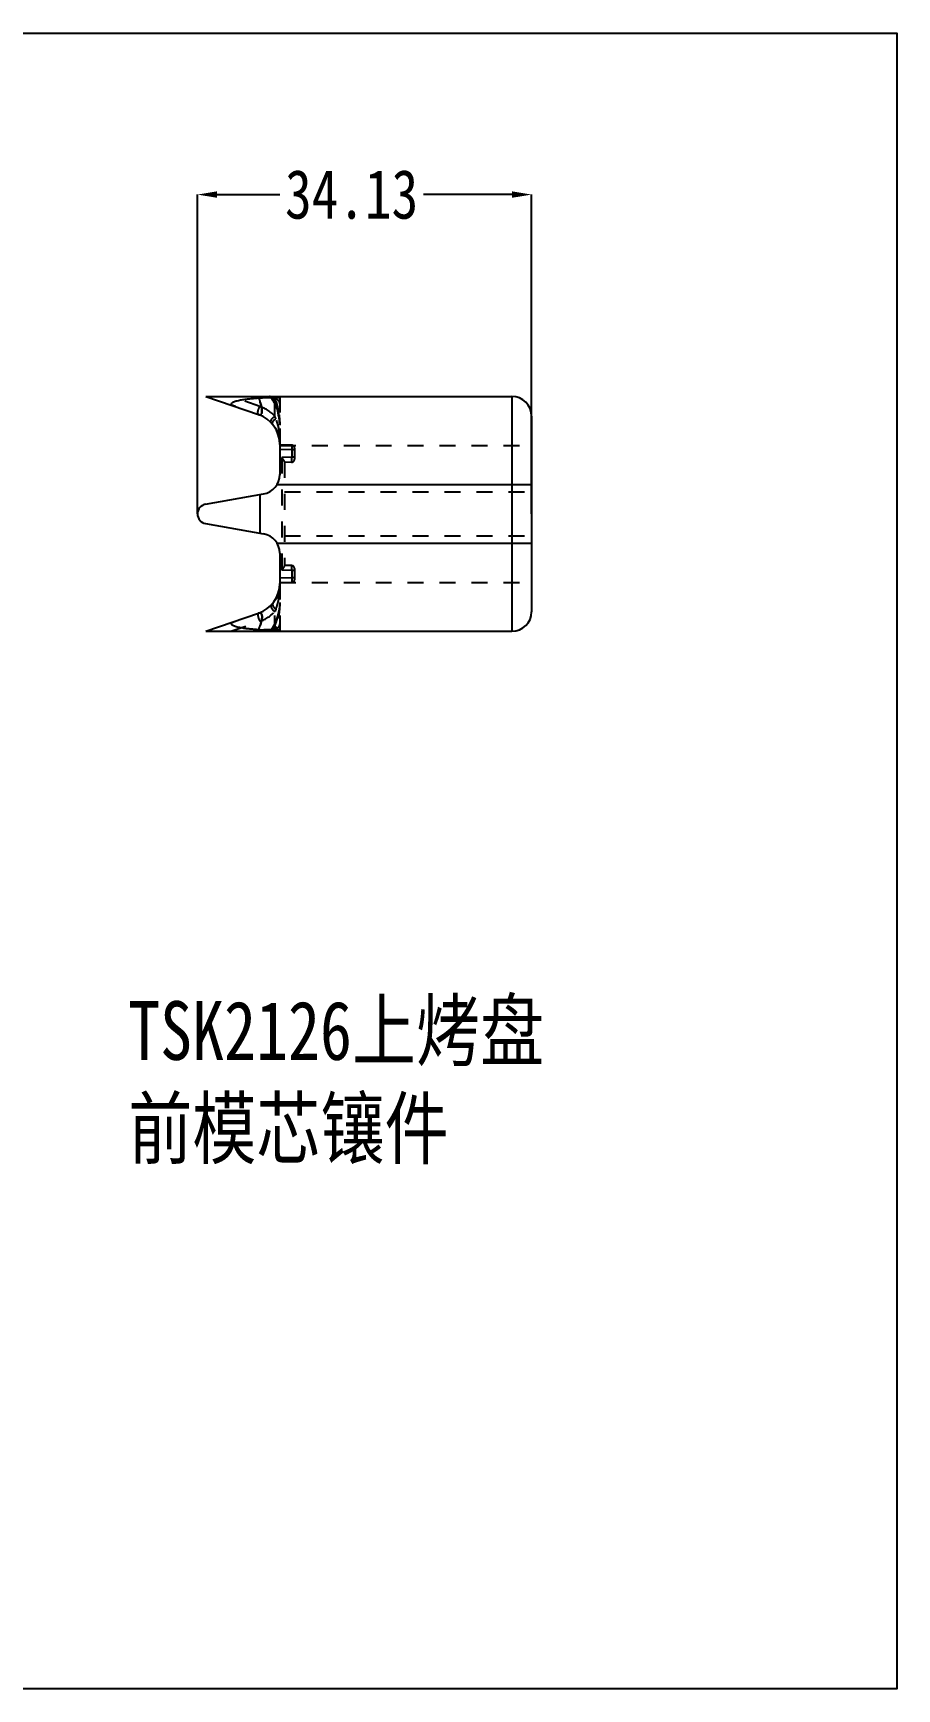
# Model space of a CAD drawing. Header units: millimetres. Extents: x 2141 to 4292, y -4498 to 2648.
# Drawn here: x 3385.8 to 3474, y -4312.9 to -4143.7 of the extents above; entities that cross this region are included whole.
import ezdxf

# ---------------------------------------------------------------- set-up
doc = ezdxf.new("R2010")
doc.units = ezdxf.units.MM
doc.header["$LTSCALE"] = 16.335
doc.header["$PDMODE"] = 3
doc.header["$PDSIZE"] = 0.3125
doc.linetypes.add('HIDDEN', pattern=[0.2, 0.1, -0.1])
doc.layers.get('0').update_dxf_attribs({"linetype": 'CONTINUOUS'})
doc.layers.get('Defpoints').update_dxf_attribs({"linetype": 'CONTINUOUS'})
doc.layers.add('DEFAULT_2', color=8, linetype='HIDDEN')
doc.layers.add('dim', color=82, linetype='CONTINUOUS', lineweight=9)
doc.styles.get("Standard").update_dxf_attribs({"font": 'txt', "width": 0.8})
doc.dimstyles.new('副本 STANDARD', dxfattribs={"dimtxt": 6, "dimasz": 4, "dimexe": 0, "dimexo": 0, "dimgap": 0, "dimtad": 0, "dimdsep": 46, "dimlunit": 6, "dimtxsty": 'Standard', "dimcen": 0, "dimclrd": 4, "dimclre": 4, "dimclrt": 6, "dimazin": 2, "dimtfac": 2, "dimtofl": 0, "dimtmove": 1, "dimatfit": 3, "dimfxl": 0, "dimtolj": 1, "dimtzin": 0, "dimarcsym": 0})

# ---------------------------------------------------------------- blocks, each defined once
blk = doc.blocks.new('*D486')
at = {"layer": 'Defpoints', "color": 0}
for p in [(3402.58, -4160.23), (3402.58, -4192.86), (3436.71, -4192.86)]:
    blk.add_point(p, dxfattribs=at)
at = {"layer": 'dim', "color": 4, "lineweight": -2}
for p, q in [((3402.58, -4192.86), (3402.58, -4160.23)), ((3404.58, -4160.23), (3411, -4160.23)), ((3434.71, -4160.23), (3425.66, -4160.23)), ((3436.71, -4192.86), (3436.71, -4160.23))]:
    blk.add_line(p, q, dxfattribs=at)
at = {"layer": 'dim', "color": 4}
for points in [[(3404.58, -4159.9), (3404.58, -4160.56), (3402.58, -4160.23)], [(3434.71, -4159.9), (3434.71, -4160.56), (3436.71, -4160.23)]]:
    blk.add_solid(points, dxfattribs=at)
at = {"layer": 'dim', "color": 6, "insert": (3418.33, -4160.23), "char_height": 5, "attachment_point": 5}
blk.add_mtext('\\A1;34.13', dxfattribs=at)

msp = doc.modelspace()

# ---------------------------------------------------------------- linework, layer by layer
at = {"color": 7, "linetype": 'Continuous'}
for p, q in [((3403.419, -4180.856), (3434.712, -4180.856)), ((3403.419, -4180.856), (3408.814, -4182.714)), ((3408.387, -4180.856), (3408.769, -4180.988)), ((3408.814, -4180.856), (3408.814, -4181.003)), ((3434.712, -4180.856), (3434.712, -4204.856)), ((3436.712, -4182.856), (3436.712, -4202.856)), ((3410.983, -4185.755), (3410.983, -4188.845)), ((3410.71, -4189.856), (3436.712, -4189.856)), ((3403.41, -4191.867), (3409.322, -4190.824)), ((3408.973, -4194.827), (3408.973, -4190.886)), ((3403.41, -4193.846), (3409.322, -4194.888)), ((3410.71, -4195.856), (3436.712, -4195.856)), ((3410.983, -4196.868), (3410.983, -4199.958)), ((3403.419, -4204.856), (3408.814, -4202.999)), ((3403.419, -4204.856), (3434.712, -4204.856)), ((3408.769, -4204.725), (3408.387, -4204.856)), ((3408.814, -4204.709), (3408.814, -4204.856))]:
    msp.add_line(p, q, dxfattribs=at)
msp.add_lwpolyline([(3292.321, -4143.733), (3474.036, -4143.733), (3474.036, -4312.912), (3292.321, -4312.912)], close=True)
for centre, radius, start, end in [((3407.612, -4162.622), 18.432, 273.75906, 274.2282), ((3434.712, -4182.856), 2, 0, 90), ((3407.767, -4185.755), 3.216, 0, 71), ((3408.973, -4188.845), 2.01, 280.28316, 0), ((3403.585, -4192.856), 1.005, 99.99634, 260.00605), ((3408.973, -4196.868), 2.01, 0, 79.73335), ((3407.767, -4199.958), 3.216, 289, 0), ((3434.712, -4202.856), 2, 270, 0), ((3407.616, -4223.029), 18.37, 85.77084, 86.24085)]:
    msp.add_arc(centre, radius, start, end, dxfattribs=at)
for points, knots in [([(3406.447, -4181.899), (3406.378, -4181.875), (3406.279, -4181.838), (3406.165, -4181.77), (3406.09, -4181.709), (3406.033, -4181.597), (3406.134, -4181.48), (3406.271, -4181.407), (3406.449, -4181.341), (3406.65, -4181.285), (3406.866, -4181.237), (3407.093, -4181.195), (3407.408, -4181.147), (3407.814, -4181.097), (3408.312, -4181.05), (3408.648, -4181.025), (3408.818, -4181.014)], [0, 0, 0, 0, 0.0647376, 0.0926299, 0.1163823, 0.1516855, 0.1875432, 0.2356864, 0.2922292, 0.3541929, 0.4197862, 0.4878712, 0.5578244, 0.7017408, 0.8494915, 1, 1, 1, 1]), ([(3408.971, -4181.003), (3409.307, -4180.978), (3409.775, -4180.93), (3410.344, -4180.872), (3410.578, -4180.856), (3410.68, -4180.856)], [0, 0, 0, 0, 0.5897264, 0.821791, 1, 1, 1, 1]), ([(3408.818, -4204.699), (3408.648, -4204.687), (3408.312, -4204.663), (3407.813, -4204.616), (3407.407, -4204.566), (3407.091, -4204.517), (3406.865, -4204.475), (3406.648, -4204.427), (3406.448, -4204.371), (3406.271, -4204.305), (3406.131, -4204.231), (3406.051, -4204.135), (3406.061, -4204.05), (3406.103, -4203.994), (3406.166, -4203.942), (3406.28, -4203.875), (3406.378, -4203.837), (3406.447, -4203.814)], [0, 0, 0, 0, 0.1504785, 0.2981937, 0.4420695, 0.5119979, 0.5800632, 0.6455988, 0.7075202, 0.7640418, 0.8118494, 0.8477257, 0.8641031, 0.8835878, 0.9075861, 0.935557, 1, 1, 1, 1]), ([(3410.68, -4204.856), (3410.578, -4204.856), (3410.344, -4204.841), (3409.775, -4204.783), (3409.307, -4204.734), (3408.971, -4204.709)], [0, 0, 0, 0, 0.1782183, 0.4102834, 1, 1, 1, 1])]:
    msp.add_open_spline(points, degree=3, knots=knots, dxfattribs=at)
at = {"layer": 'DEFAULT_2', "color": 8, "linetype": 'HIDDEN'}
for p, q in [((3408.964, -4181.883), (3405.981, -4180.856)), ((3408.769, -4180.988), (3408.814, -4181.003)), ((3410.983, -4181.003), (3408.82, -4181.003)), ((3409.931, -4180.862), (3410.131, -4181.069)), ((3410.131, -4181.069), (3410.132, -4181.07)), ((3410.276, -4181.268), (3410.277, -4181.268)), ((3410.493, -4182.885), (3410.493, -4180.856)), ((3410.983, -4180.856), (3410.983, -4185.755)), ((3410.865, -4182.758), (3410.864, -4182.756)), ((3410.919, -4182.983), (3410.865, -4182.758)), ((3412.201, -4185.829), (3410.983, -4185.786)), ((3410.983, -4185.856), (3436.712, -4185.856)), ((3412.201, -4186.328), (3410.983, -4186.286)), ((3412.201, -4187.073), (3411.196, -4187.108)), ((3411.196, -4187.108), (3411.196, -4198.605)), ((3412.201, -4186.328), (3412.201, -4187.073)), ((3412.49, -4186.328), (3412.201, -4186.328)), ((3412.49, -4187.073), (3412.201, -4187.073)), ((3412.49, -4186.129), (3412.49, -4187.273)), ((3410.983, -4188.847), (3410.983, -4188.849)), ((3411.485, -4187.551), (3411.485, -4198.161)), ((3412.201, -4187.573), (3411.485, -4187.598)), ((3403.41, -4191.867), (3403.41, -4191.867)), ((3409.331, -4190.823), (3409.331, -4190.823)), ((3411.485, -4190.606), (3436.712, -4190.606)), ((3403.41, -4193.846), (3403.41, -4193.846)), ((3409.322, -4194.888), (3409.331, -4194.89)), ((3411.485, -4195.106), (3436.712, -4195.106)), ((3412.201, -4198.64), (3411.196, -4198.605)), ((3412.201, -4198.14), (3411.485, -4198.115)), ((3412.201, -4198.64), (3412.201, -4199.384)), ((3412.49, -4198.64), (3412.201, -4198.64)), ((3412.49, -4198.44), (3412.49, -4199.584)), ((3412.201, -4199.384), (3410.983, -4199.427)), ((3410.983, -4199.856), (3436.712, -4199.856)), ((3412.201, -4199.884), (3410.983, -4199.926)), ((3410.983, -4199.958), (3410.983, -4204.856)), ((3412.49, -4199.384), (3412.201, -4199.384)), ((3405.981, -4204.856), (3408.964, -4203.829)), ((3410.493, -4204.856), (3410.493, -4202.827)), ((3408.814, -4204.709), (3408.769, -4204.725)), ((3410.983, -4204.709), (3408.821, -4204.709)), ((3410.131, -4204.644), (3409.931, -4204.851)), ((3410.13, -4204.645), (3410.131, -4204.644))]:
    msp.add_line(p, q, dxfattribs=at)
for points in [[(3410.131, -4181.069), (3410.223, -4181.187), (3410.277, -4181.268)], [(3410.277, -4181.269), (3410.412, -4181.505), (3410.603, -4181.918)], [(3410.603, -4181.918), (3410.772, -4182.402), (3410.864, -4182.756)], [(3410.865, -4182.758), (3410.907, -4182.967), (3410.982, -4183.726), (3410.983, -4183.802)], [(3410.983, -4201.909), (3410.982, -4201.98), (3410.925, -4202.638), (3410.799, -4203.218), (3410.633, -4203.719), (3410.441, -4204.151), (3410.277, -4204.444)], [(3410.278, -4204.443), (3410.263, -4204.465), (3410.172, -4204.595), (3410.131, -4204.644)]]:
    msp.add_lwpolyline(points, dxfattribs=at)
for centre, radius, start, end in [((3399.526, -4184.85), 10.053, 22.20353, 22.43141), ((3407.754, -4185.399), 3.718, 42.53927, 71.00072), ((3407.632, -4183.613), 3.814, 45.79149, 46.28412), ((3408.091, -4182.193), 2.515, 28.2385, 29.59582), ((3407.475, -4183.773), 4.038, 43.95071, 45.7776), ((3410.301, -4180.777), 0.358, 269.11228, 274.43238), ((3407.599, -4183.658), 3.87, 41.57909, 44.00195), ((3402.303, -4183.941), 8.687, 8.1314, 11.70938), ((3402.544, -4183.905), 8.443, 7.84282, 8.11601), ((3411.275, -4185.495), 0.301, 184.23726, 194.51052), ((3412.19, -4186.129), 0.3, 0, 88), ((3412.19, -4187.273), 0.3, 272, 0), ((3412.19, -4198.44), 0.3, 0, 88), ((3411.275, -4200.218), 0.301, 165.48951, 175.76274), ((3412.19, -4199.584), 0.3, 272, 0), ((3407.754, -4200.313), 3.718, 288.99931, 317.46084), ((3401.769, -4201.73), 7.649, 337.16496, 337.50715), ((3407.632, -4202.099), 3.814, 313.71586, 314.2075), ((3408.096, -4203.522), 2.509, 330.40265, 331.76495), ((3407.478, -4201.943), 4.034, 314.22085, 316.02573), ((3410.297, -4204.953), 0.375, 86.16061, 89.65982), ((3407.595, -4202.051), 3.874, 315.9746, 318.42054)]:
    msp.add_arc(centre, radius, start, end, dxfattribs=at)
for points, knots in [([(3408.798, -4182.239), (3408.827, -4182.143), (3408.877, -4182.02), (3408.946, -4181.909), (3408.964, -4181.883)], [0, 0, 0, 0, 0.7642571, 1, 1, 1, 1]), ([(3408.814, -4182.714), (3408.857, -4182.729), (3408.943, -4182.75), (3409.081, -4182.701), (3409.159, -4182.545), (3409.174, -4182.322), (3409.144, -4182.033), (3409.04, -4181.582), (3408.913, -4181.241), (3408.818, -4181.014)], [0, 0, 0, 0, 0.0677999, 0.1279376, 0.2015076, 0.3113324, 0.4597975, 0.6328525, 1, 1, 1, 1]), ([(3408.833, -4181.051), (3408.925, -4181.276), (3409.049, -4181.613), (3409.148, -4182.056), (3409.174, -4182.338), (3409.157, -4182.555), (3409.077, -4182.704), (3408.941, -4182.749), (3408.856, -4182.728), (3408.814, -4182.714)], [0, 0, 0, 0, 0.3698075, 0.5432443, 0.6899051, 0.7986331, 0.8712206, 0.931438, 1, 1, 1, 1]), ([(3410, -4180.856), (3409.981, -4180.856), (3409.972, -4180.855), (3409.928, -4180.859), (3409.931, -4180.862)], [0, 0, 0, 0, 0.8131222, 1, 1, 1, 1]), ([(3409.931, -4180.862), (3409.935, -4180.866), (3409.955, -4180.87), (3409.987, -4180.88), (3410.033, -4180.89), (3410.066, -4180.898), (3410.084, -4180.903)], [0, 0, 0, 0, 0.1209912, 0.3478263, 0.647776, 1, 1, 1, 1]), ([(3410.084, -4180.903), (3410.083, -4180.92), (3410.082, -4180.978), (3410.103, -4181.038), (3410.131, -4181.069)], [0, 0, 0, 0, 0.2952177, 1, 1, 1, 1]), ([(3410.084, -4180.903), (3410.099, -4180.906), (3410.163, -4180.922), (3410.228, -4180.939), (3410.278, -4180.951)], [0, 0, 0, 0, 0.2279026, 1, 1, 1, 1]), ([(3410.132, -4181.07), (3410.141, -4181.08), (3410.186, -4181.12), (3410.249, -4181.134), (3410.295, -4181.135)], [0, 0, 0, 0, 0.2233304, 1, 1, 1, 1]), ([(3410.307, -4181.003), (3410.279, -4181.049), (3410.24, -4181.137), (3410.256, -4181.235), (3410.276, -4181.268)], [0, 0, 0, 0, 0.5797713, 1, 1, 1, 1]), ([(3410.277, -4181.268), (3410.3, -4181.307), (3410.406, -4181.373), (3410.525, -4181.363), (3410.592, -4181.35)], [0, 0, 0, 0, 0.3953006, 1, 1, 1, 1]), ([(3410.278, -4180.951), (3410.293, -4180.955), (3410.35, -4180.97), (3410.407, -4180.988), (3410.449, -4181.003)], [0, 0, 0, 0, 0.2592216, 1, 1, 1, 1]), ([(3410.919, -4182.983), (3410.892, -4182.806), (3410.759, -4182.127), (3410.527, -4181.468), (3410.307, -4181.003)], [0, 0, 0, 0, 0.2575218, 1, 1, 1, 1]), ([(3410.328, -4181.134), (3410.341, -4181.133), (3410.398, -4181.126), (3410.453, -4181.108), (3410.493, -4181.09)], [0, 0, 0, 0, 0.2254264, 1, 1, 1, 1]), ([(3410.449, -4181.003), (3410.532, -4181.035), (3410.686, -4181.111), (3410.93, -4181.357), (3410.982, -4181.623), (3410.983, -4181.793)], [0, 0, 0, 0, 0.2623117, 0.4992037, 1, 1, 1, 1]), ([(3410.592, -4181.35), (3410.614, -4181.416), (3410.697, -4181.689), (3410.766, -4181.967), (3410.809, -4182.178)], [0, 0, 0, 0, 0.2425322, 1, 1, 1, 1]), ([(3408.814, -4182.714), (3408.789, -4182.705), (3408.749, -4182.638), (3408.743, -4182.474), (3408.77, -4182.334), (3408.798, -4182.239)], [0, 0, 0, 0, 0.1600458, 0.4020041, 1, 1, 1, 1]), ([(3410.136, -4183.58), (3410.102, -4183.543), (3410.074, -4183.455), (3410.093, -4183.331), (3410.152, -4183.178), (3410.285, -4183.014), (3410.423, -4182.918), (3410.493, -4182.885)], [0, 0, 0, 0, 0.172552, 0.2902117, 0.4281345, 0.7328395, 1, 1, 1, 1]), ([(3410.307, -4183.782), (3410.271, -4183.736), (3410.235, -4183.614), (3410.282, -4183.43), (3410.401, -4183.256), (3410.521, -4183.164), (3410.592, -4183.127)], [0, 0, 0, 0, 0.2186796, 0.4429121, 0.6975145, 1, 1, 1, 1]), ([(3410.307, -4183.782), (3410.397, -4183.898), (3410.56, -4184.109), (3410.778, -4184.398), (3410.931, -4184.644), (3410.983, -4184.813), (3410.983, -4184.888)], [0, 0, 0, 0, 0.3369608, 0.6095787, 0.8287024, 1, 1, 1, 1]), ([(3410.983, -4184.888), (3410.983, -4184.605), (3410.886, -4184.003), (3410.702, -4183.428), (3410.592, -4183.127)], [0, 0, 0, 0, 0.4684555, 1, 1, 1, 1]), ([(3410.865, -4182.757), (3410.854, -4182.707), (3410.814, -4182.517), (3410.79, -4182.32), (3410.809, -4182.178)], [0, 0, 0, 0, 0.2628567, 1, 1, 1, 1]), ([(3410.908, -4182.752), (3410.92, -4182.838), (3410.963, -4183.187), (3410.983, -4183.538), (3410.983, -4183.802)], [0, 0, 0, 0, 0.2468408, 1, 1, 1, 1]), ([(3410.983, -4185.495), (3410.983, -4185.498), (3410.982, -4185.503), (3410.974, -4185.522), (3410.974, -4185.517)], [0, 0, 0, 0, 0.4076666, 1, 1, 1, 1]), ([(3411.485, -4187.551), (3411.485, -4187.521), (3411.449, -4187.451), (3411.382, -4187.348), (3411.293, -4187.231), (3411.229, -4187.149), (3411.196, -4187.108)], [0, 0, 0, 0, 0.1724087, 0.4180822, 0.7014945, 1, 1, 1, 1]), ([(3412.201, -4185.829), (3412.202, -4185.829), (3412.202, -4185.834), (3412.204, -4185.845), (3412.204, -4185.875), (3412.205, -4185.92), (3412.205, -4185.981), (3412.205, -4186.054), (3412.204, -4186.172), (3412.202, -4186.264), (3412.201, -4186.328)], [0, 0, 0, 0, 0.0056751, 0.0211987, 0.0803197, 0.17344, 0.2963158, 0.4446815, 0.6142663, 1, 1, 1, 1]), ([(3412.201, -4187.573), (3412.202, -4187.573), (3412.202, -4187.567), (3412.204, -4187.556), (3412.204, -4187.526), (3412.205, -4187.482), (3412.205, -4187.42), (3412.205, -4187.347), (3412.204, -4187.23), (3412.202, -4187.137), (3412.201, -4187.073)], [0, 0, 0, 0, 0.0056751, 0.0211987, 0.0803197, 0.17344, 0.2963158, 0.4446815, 0.6142663, 1, 1, 1, 1]), ([(3411.196, -4198.605), (3411.229, -4198.563), (3411.293, -4198.482), (3411.382, -4198.364), (3411.449, -4198.262), (3411.485, -4198.192), (3411.485, -4198.161)], [0, 0, 0, 0, 0.2985017, 0.5819236, 0.8276074, 1, 1, 1, 1]), ([(3412.201, -4198.64), (3412.202, -4198.575), (3412.204, -4198.483), (3412.205, -4198.366), (3412.205, -4198.292), (3412.205, -4198.231), (3412.204, -4198.186), (3412.204, -4198.156), (3412.202, -4198.145), (3412.202, -4198.14), (3412.201, -4198.14)], [0, 0, 0, 0, 0.3857337, 0.5553185, 0.7036842, 0.82656, 0.9196803, 0.9788013, 0.9943249, 1, 1, 1, 1]), ([(3410.974, -4200.196), (3410.974, -4200.195), (3410.981, -4200.209), (3410.983, -4200.21), (3410.983, -4200.218)], [0, 0, 0, 0, 0.0736628, 1, 1, 1, 1]), ([(3412.201, -4199.384), (3412.202, -4199.448), (3412.204, -4199.541), (3412.205, -4199.658), (3412.205, -4199.732), (3412.205, -4199.793), (3412.204, -4199.837), (3412.204, -4199.868), (3412.202, -4199.879), (3412.202, -4199.884), (3412.201, -4199.884)], [0, 0, 0, 0, 0.3857337, 0.5553185, 0.7036842, 0.82656, 0.9196803, 0.9788013, 0.9943249, 1, 1, 1, 1]), ([(3410.136, -4202.132), (3410.096, -4202.176), (3410.064, -4202.317), (3410.138, -4202.509), (3410.28, -4202.693), (3410.414, -4202.79), (3410.493, -4202.827)], [0, 0, 0, 0, 0.206865, 0.4421475, 0.6958331, 1, 1, 1, 1]), ([(3410.307, -4201.931), (3410.27, -4201.978), (3410.234, -4202.104), (3410.285, -4202.289), (3410.405, -4202.46), (3410.522, -4202.549), (3410.592, -4202.586)], [0, 0, 0, 0, 0.2240719, 0.4568133, 0.7022936, 1, 1, 1, 1]), ([(3410.983, -4200.825), (3410.983, -4200.858), (3410.969, -4200.933), (3410.931, -4201.048), (3410.869, -4201.172), (3410.749, -4201.351), (3410.56, -4201.605), (3410.397, -4201.815), (3410.307, -4201.931)], [0, 0, 0, 0, 0.0757581, 0.1719715, 0.2778771, 0.3914976, 0.664198, 1, 1, 1, 1]), ([(3410.307, -4204.709), (3410.411, -4204.503), (3410.592, -4204.064), (3410.872, -4203.139), (3410.983, -4202.403), (3410.983, -4201.909)], [0, 0, 0, 0, 0.2394736, 0.4891709, 1, 1, 1, 1]), ([(3410.592, -4202.586), (3410.702, -4202.285), (3410.885, -4201.712), (3410.982, -4201.112), (3410.983, -4200.83)], [0, 0, 0, 0, 0.5314902, 1, 1, 1, 1]), ([(3410.983, -4201.909), (3410.983, -4202.339), (3410.906, -4203.169), (3410.717, -4203.982), (3410.592, -4204.363)], [0, 0, 0, 0, 0.5172397, 1, 1, 1, 1]), ([(3408.814, -4202.999), (3408.789, -4203.007), (3408.749, -4203.074), (3408.743, -4203.238), (3408.77, -4203.379), (3408.798, -4203.474)], [0, 0, 0, 0, 0.1600459, 0.4020042, 1, 1, 1, 1]), ([(3408.798, -4203.474), (3408.827, -4203.57), (3408.877, -4203.693), (3408.946, -4203.804), (3408.964, -4203.829)], [0, 0, 0, 0, 0.7642569, 1, 1, 1, 1]), ([(3408.814, -4202.999), (3408.861, -4202.982), (3408.955, -4202.961), (3409.095, -4203.023), (3409.165, -4203.176), (3409.182, -4203.384), (3409.153, -4203.653), (3409.05, -4204.105), (3408.92, -4204.456), (3408.818, -4204.699)], [0, 0, 0, 0, 0.0747223, 0.1368757, 0.2101522, 0.3114892, 0.4457974, 0.6096883, 1, 1, 1, 1]), ([(3408.836, -4204.656), (3408.934, -4204.419), (3409.059, -4204.075), (3409.157, -4203.632), (3409.182, -4203.37), (3409.163, -4203.168), (3409.092, -4203.02), (3408.953, -4202.961), (3408.861, -4202.983), (3408.814, -4202.999)], [0, 0, 0, 0, 0.3907839, 0.5541685, 0.687729, 0.7884769, 0.8616801, 0.9244532, 1, 1, 1, 1]), ([(3410.983, -4203.917), (3410.983, -4204.087), (3410.93, -4204.354), (3410.686, -4204.601), (3410.532, -4204.678), (3410.449, -4204.709)], [0, 0, 0, 0, 0.5010581, 0.7377533, 1, 1, 1, 1]), ([(3410.592, -4202.586), (3410.585, -4202.606), (3410.554, -4202.687), (3410.521, -4202.768), (3410.493, -4202.827)], [0, 0, 0, 0, 0.2445437, 1, 1, 1, 1]), ([(3409.931, -4204.851), (3409.927, -4204.854), (3409.972, -4204.858), (3409.981, -4204.856), (3410, -4204.856)], [0, 0, 0, 0, 0.1888033, 1, 1, 1, 1]), ([(3410.084, -4204.81), (3410.066, -4204.814), (3410.033, -4204.823), (3409.987, -4204.833), (3409.955, -4204.843), (3409.935, -4204.846), (3409.931, -4204.851)], [0, 0, 0, 0, 0.3520112, 0.6517587, 0.8785909, 1, 1, 1, 1]), ([(3410.084, -4204.81), (3410.083, -4204.795), (3410.083, -4204.737), (3410.105, -4204.679), (3410.132, -4204.647)], [0, 0, 0, 0, 0.2662002, 1, 1, 1, 1]), ([(3410.278, -4204.761), (3410.26, -4204.766), (3410.196, -4204.782), (3410.131, -4204.798), (3410.084, -4204.81)], [0, 0, 0, 0, 0.2728024, 1, 1, 1, 1]), ([(3410.133, -4204.646), (3410.152, -4204.623), (3410.204, -4204.585), (3410.267, -4204.578), (3410.3, -4204.578)], [0, 0, 0, 0, 0.4772381, 1, 1, 1, 1]), ([(3410.307, -4204.709), (3410.279, -4204.663), (3410.24, -4204.575), (3410.256, -4204.477), (3410.277, -4204.444)], [0, 0, 0, 0, 0.5831759, 1, 1, 1, 1]), ([(3410.278, -4204.443), (3410.302, -4204.405), (3410.408, -4204.34), (3410.525, -4204.349), (3410.592, -4204.363)], [0, 0, 0, 0, 0.3979336, 1, 1, 1, 1]), ([(3410.449, -4204.709), (3410.435, -4204.714), (3410.379, -4204.734), (3410.322, -4204.75), (3410.278, -4204.761)], [0, 0, 0, 0, 0.2409921, 1, 1, 1, 1])]:
    msp.add_open_spline(points, degree=3, knots=knots, dxfattribs=at)
for points in [[(3410.592, -4181.35), (3410.563, -4181.262), (3410.532, -4181.175), (3410.493, -4181.09)], [(3410.592, -4183.127), (3410.562, -4183.045), (3410.529, -4182.964), (3410.493, -4182.885)], [(3410.983, -4183.804), (3410.983, -4183.529), (3410.96, -4183.254), (3410.919, -4182.983)], [(3410.322, -4204.579), (3410.381, -4204.583), (3410.439, -4204.599), (3410.493, -4204.622)], [(3410.592, -4204.363), (3410.563, -4204.451), (3410.531, -4204.538), (3410.493, -4204.622)]]:
    msp.add_open_spline(points, degree=3, dxfattribs=at)

# ---------------------------------------------------------------- texts
at = {"insert": (3395.5, -4242.644), "char_height": 6, "width": 231.00041, "attachment_point": 1}
msp.add_mtext('{\\fSimSun|b0|i0|c134|p2;TSK2126上烤盘\\P前模芯镶件}', dxfattribs=at)

# ---------------------------------------------------------------- dimensions: what is measured, and where the dimension line sits
at = {"layer": 'dim'}
dim = msp.add_linear_dim(base=(3402.58, -4160.229), p1=(3436.712, -4192.856), p2=(3402.58, -4192.856), dimstyle='副本 STANDARD', override={"dimtxt": 5, "dimasz": 2}, dxfattribs=at)
dim.commit()
dim.dimension.update_dxf_attribs({"geometry": '*D486', "text_midpoint": (3418.33, -4160.229), "dimtype": 160})

doc.saveas('drawing.dxf')
